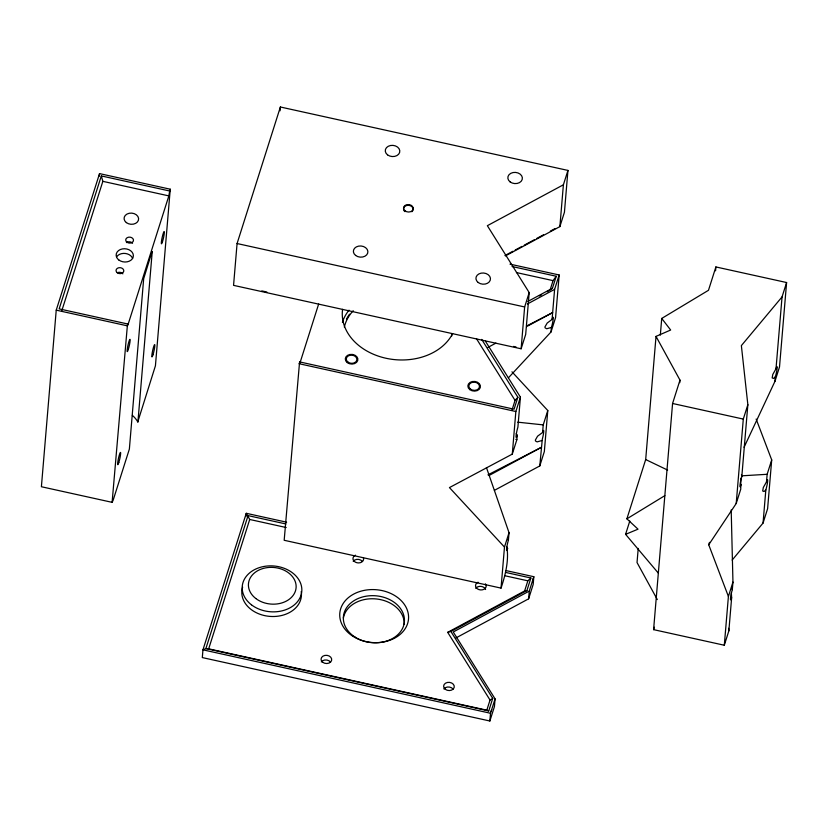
<?xml version="1.0" encoding="UTF-8"?>
<svg xmlns="http://www.w3.org/2000/svg" width="828" height="828" viewBox="0 0 828 828"><rect width="100%" height="100%" fill="white"/><g stroke="black" fill="none" stroke-linecap="round" stroke-linejoin="round"><path stroke-width="1.24" d="M132.356 415.356A30.357 23.319 4.8 0 1 137.779 421.897L155.426 365.8L170.247 189.208L99.536 173.611L56.232 310.148L41.4 486.74L112.111 502.337L113.125 500.288L129.365 449.076L143.679 278.684L152.083 251.505M99.319 176.188L99.536 173.611M112.111 502.337L127.512 323.945L59.161 308.875L101.326 175.929L169.678 190.999L170.247 189.208M137.903 422.156L152.217 251.753M237.077 243.535L233.558 285.36L521.122 348.785L525.687 334.409L529.195 292.584L487.361 225.692L563.392 184.789L567.946 170.423L280.381 106.998L237.077 243.535L524.641 306.96L521.122 348.785M245.988 516.61L246.268 513.298L286.623 522.199M280.061 110.797L280.381 106.998M481.71 339.408L517.862 397.233L514.074 409.198L299.581 361.898L284.18 540.28L501.033 588.108C505.38 575.263 509.168 559.914 506.757 546.687M490.518 713.26L202.953 649.835L205.882 648.562L208.677 648.831L249.714 519.477L246.268 513.298L202.953 649.835L202.311 657.577L489.865 721.002L490.518 713.26L495.082 698.884L453.247 631.992L529.268 591.088L533.832 576.712L506.084 570.595M501.033 588.108L504.48 547.06L509.034 532.704L486.45 467.551M504.48 547.06L449.449 487.589L512.284 454.117L515.854 411.516L520.419 397.15L485.446 341.219M491.656 709.658L491.087 711.459M495.082 698.884L494.43 706.626L489.865 721.002M507.719 548.333A6.313 0.693 -77.6 0 1 506.57 548.974A6.313 0.693 -77.6 0 1 508.392 540.27L509.034 532.704M512.284 454.117L516.838 439.74L517.221 435.249L516.237 433.603M520.419 397.15L517.893 427.196A6.313 0.693 -77.6 0 0 516.072 435.901A6.313 0.693 -77.6 0 0 517.221 435.249M456 637.902L528.616 598.83L529.268 591.088M494.388 490.362L539.784 465.936L542.288 439.264A6.313 0.693 -77.6 0 0 543.706 431.916A6.313 0.693 -77.6 0 0 542.94 431.481L542.588 432.495L537.579 436.19L535.354 440.061L535.499 440.993L537.103 441.893L541.916 440.527M542.588 432.495L543.23 424.888L547.784 410.522L511.973 371.813M508.351 377.878L551.034 331.945L551.407 327.453A6.313 0.693 -77.6 0 0 553.228 318.759A6.313 0.693 -77.6 0 0 552.079 319.401L547.184 323.055L544.948 326.925L545.093 327.857L546.708 328.757L551.407 327.453M552.079 319.401L554.605 289.355L559.169 274.979L509.996 264.132M505.411 255.914L559.873 226.613L563.392 184.789M532.694 580.304L532.559 581.856L533.263 578.513M533.832 576.712L533.18 584.465L528.616 598.83M547.784 410.522L544.338 451.57L539.784 465.936M559.169 274.979L555.588 317.579L551.034 331.945M567.946 170.423L564.437 212.247L559.873 226.613M638.222 548.405L637.032 562.554L657.308 599.555M658.332 573.1L625.585 534.329L638.015 529.175L626.879 518.835L645.685 459.55L656.024 336.396L670.659 330.02L661.727 318.438L708.478 290.297L715.889 266.947L786.6 282.534L779.51 366.959L774.956 381.335L744.061 447.306M660.33 335.112L661.727 318.438M731.341 592.91L731.641 597.712L728.857 630.864L724.303 645.24L653.592 629.642L672.574 403.484L679.985 380.124L656.024 336.396M679.767 382.691L679.985 380.124M715.568 270.787L715.889 266.947M724.303 645.24L728.402 596.439L732.956 582.074L731.196 509.976M728.402 596.439L708.727 544.772L736.206 503.496L743.296 419.082L747.85 404.706L741.37 345.607L782.046 296.91L786.6 282.534M731.641 597.712A6.313 0.693 -77.6 0 1 730.503 598.365A6.313 0.693 -77.6 0 1 732.314 589.66L732.956 582.074M740.822 478.191L740.76 489.131L736.206 503.496M741.143 484.639A6.313 0.693 -77.6 0 1 739.994 485.28A6.313 0.693 -77.6 0 1 741.816 476.586L747.85 404.706M732.149 560.08L763.054 523.068L765.828 489.948A6.313 0.693 -77.6 0 0 767.649 481.244A6.313 0.693 -77.6 0 0 766.521 481.834L763.312 487.506L762.691 490.994L764.109 491.501L765.828 489.948M766.5 481.896L767.142 474.299L771.706 459.902L756.15 419.051M774.956 381.335L775.329 376.844A6.313 0.693 -77.6 0 0 777.15 368.139A6.313 0.693 -77.6 0 0 776.002 368.791L772.783 374.453L772.172 377.93L773.611 378.417L775.329 376.844M776.002 368.791L782.046 296.91M771.706 459.902L767.608 508.702L763.054 523.068M127.512 323.945L127.822 325.249L168.85 195.894L169.678 190.999M61.821 310.697L102.848 181.342L101.326 175.929M318.645 304.062L299.891 363.202L299.581 361.898M524.641 306.96L529.195 292.584M512.025 409.984L515.057 400.41L517.862 397.233M556.24 276.252L553.052 280.63L550.02 290.204L552.442 288.227L556.24 276.252L512.077 266.512M208.677 648.831L486.812 710.176L490.031 700.043L492.722 698.366L450.887 631.474L447.689 632.344L490.031 700.043M447.689 632.344L524.631 590.944L527.85 580.821L530.903 577.996L505.649 572.427M285.939 523.969L248.058 515.616L205.882 648.562L488.737 710.941L492.722 698.366M450.887 631.474L526.908 590.571L530.903 577.996M625.585 534.329L629.797 521.019M653.592 629.642L654.368 627.189M708.727 544.772L709.503 542.34M626.879 518.835L664.843 495.651M504.976 255.531L512.915 251.257M515.192 250.035L521.992 246.382M524.269 245.16L534.474 239.665M536.751 238.443L543.551 234.779M550.361 231.115L554.905 228.673M527.819 301.475L552.442 288.227M539.359 295.938L541.615 294.727M547.101 291.777L549.047 290.721M527.374 304L554.605 289.355M487.982 347.387L495.92 343.113M526.556 326.625L552.659 312.591L527.664 325.466M489.141 475.438L541.336 447.348L487.951 474.858M524.631 590.944L526.908 590.571M741.577 475.831L767.142 474.299M517.707 422.166L543.23 424.888M102.848 181.342L168.85 195.894M516.434 272.557L553.052 280.63M261.814 290.907L266.844 292.015M513.515 346.414L516.03 346.973M672.574 403.484L743.296 419.082M56.232 310.148L126.943 325.746M299.011 363.699L515.854 411.516M249.714 519.477L286.209 527.529M505.194 575.822L527.85 580.821M515.813 439.337L516.838 439.74M486.812 710.176L488.737 710.941M645.685 459.55L667.627 470.076M507.988 539.701L508.392 540.27M476.462 338.693L515.057 400.41M741.484 474.558L741.816 476.586M732.159 588.47L732.314 589.66M728.578 628.297L728.857 630.864M403.495 208.977A4.854 3.736 4.8 0 1 410.088 205.623A4.854 3.736 4.8 0 1 411.847 211.751M404.995 211.647A4.854 3.736 4.8 0 1 403.681 209.95M301.206 591.565A29.87 22.946 4.8 0 1 270.011 616.405A29.87 22.946 4.8 0 1 242.635 587.114M343.372 618.019A30.595 23.505 4.8 0 1 376.378 598.965A30.595 23.505 4.8 0 1 404.167 624.333M443.87 688.958A5.341 4.109 4.8 0 1 453.113 689.103M321.305 661.934A5.341 4.109 4.8 0 1 330.538 662.069M353.214 561.322A5.341 4.109 4.8 0 1 362.457 561.467M475.779 588.356A5.341 4.109 4.8 0 1 481.037 586.41A5.341 4.109 4.8 0 1 485.591 589.495M363.409 557.813A5.341 4.109 4.8 0 1 360.242 562.698A5.341 4.109 4.8 0 1 353.515 560.463A5.341 4.109 4.8 0 1 355.512 555.195M485.415 583.843A5.341 4.109 4.8 0 1 483.635 589.433A5.341 4.109 4.8 0 1 476.307 587.818A5.341 4.109 4.8 0 1 478.077 582.229M116.82 256.587A8.622 6.624 4.8 0 1 125.287 253.461A8.622 6.624 4.8 0 1 132.635 258.429M117.504 272.671A3.881 2.981 4.8 0 1 122.844 273.851M126.405 242.594A3.881 2.981 4.8 0 1 132.532 243.308M346.508 319.111A54.917 42.197 4.8 0 1 349.519 314.205M452.637 333.591A57.184 43.936 4.8 0 1 385.941 358.245A57.184 43.936 4.8 0 1 342.585 309.32M344.334 327.112A54.213 41.648 4.8 0 1 353.235 310.717M451.591 334.17A54.213 41.648 4.8 0 1 451.746 335.992M342.409 322.309A57.07 43.843 4.8 0 1 349.002 310.179M405.058 210.871A4.854 3.736 4.8 0 0 413.12 209.318A4.854 3.736 4.8 0 0 407.034 204.651A4.854 3.736 4.8 0 0 405.058 210.871M478.18 282.483A7.286 5.599 4.8 0 0 490.269 280.154A7.286 5.599 4.8 0 0 481.14 273.147A7.286 5.599 4.8 0 0 478.18 282.483M355.616 255.448A7.286 5.599 4.8 0 0 367.694 253.13A7.286 5.599 4.8 0 0 358.576 246.123A7.286 5.599 4.8 0 0 355.616 255.448M510.089 181.881A7.286 5.599 4.8 0 0 522.178 179.552A7.286 5.599 4.8 0 0 513.049 172.545A7.286 5.599 4.8 0 0 510.089 181.881M387.525 154.846A7.286 5.599 4.8 0 0 399.613 152.518A7.286 5.599 4.8 0 0 390.485 145.511A7.286 5.599 4.8 0 0 387.525 154.846M255.821 598.52A23.898 18.361 4.8 0 0 295.472 590.881A23.898 18.361 4.8 0 0 265.529 567.894A23.898 18.361 4.8 0 0 255.821 598.52M251.443 604.802A29.87 22.946 4.8 0 0 301.009 595.26A29.87 22.946 4.8 0 0 263.583 566.528A29.87 22.946 4.8 0 0 251.443 604.802M352.976 636.318A34.486 26.496 4.8 0 0 408.256 620.969A34.486 26.496 4.8 0 0 361.236 591.088A34.486 26.496 4.8 0 0 352.976 636.318M355.098 637.136A30.595 23.505 4.8 0 0 404.157 623.525A30.595 23.505 4.8 0 0 362.436 597.009A30.595 23.505 4.8 0 0 355.098 637.136M445.267 689.289A5.341 4.109 4.8 0 0 454.137 687.582A5.341 4.109 4.8 0 0 447.441 682.448A5.341 4.109 4.8 0 0 445.267 689.289M322.703 662.265A5.341 4.109 4.8 0 0 331.562 660.558A5.341 4.109 4.8 0 0 324.876 655.414A5.341 4.109 4.8 0 0 322.703 662.265M118.828 259.982A8.622 6.624 4.8 0 0 133.132 257.218A8.622 6.624 4.8 0 0 122.337 248.928A8.622 6.624 4.8 0 0 118.828 259.982M117.245 272.722A3.881 2.981 4.8 0 0 123.693 271.481A3.881 2.981 4.8 0 0 118.828 267.744A3.881 2.981 4.8 0 0 117.245 272.722M126.932 242.18A3.881 2.981 4.8 0 0 133.38 240.938A3.881 2.981 4.8 0 0 128.516 237.201A3.881 2.981 4.8 0 0 126.932 242.18M128.299 349.478A6.313 0.693 -77.6 0 0 130.089 339.397A6.313 0.693 -77.6 0 0 127.522 347.481A6.313 0.693 -77.6 0 0 128.299 349.478M118.808 462.562A6.313 0.693 -77.6 0 0 120.598 452.471A6.313 0.693 -77.6 0 0 118.031 460.565A6.313 0.693 -77.6 0 0 118.808 462.562M152.994 354.767A6.313 0.693 -77.6 0 0 154.784 344.676A6.313 0.693 -77.6 0 0 152.217 352.769A6.313 0.693 -77.6 0 0 152.994 354.767M162.495 241.683A6.313 0.693 -77.6 0 0 164.286 231.602A6.313 0.693 -77.6 0 0 161.719 239.685A6.313 0.693 -77.6 0 0 162.495 241.683M126.332 222.587A7.286 5.599 4.8 0 0 138.421 220.258A7.286 5.599 4.8 0 0 129.303 213.251A7.286 5.599 4.8 0 0 126.332 222.587M469.807 389.626A6.313 4.854 4.8 0 0 480.281 387.607A6.313 4.854 4.8 0 0 472.374 381.532A6.313 4.854 4.8 0 0 469.807 389.626M347.242 362.592A6.313 4.854 4.8 0 0 357.717 360.573A6.313 4.854 4.8 0 0 349.809 354.498A6.313 4.854 4.8 0 0 347.242 362.592M347.905 362.074A5.341 4.109 4.8 0 0 356.775 360.366A5.341 4.109 4.8 0 0 350.078 355.233A5.341 4.109 4.8 0 0 347.905 362.074M470.48 389.108A5.341 4.109 4.8 0 0 479.34 387.4A5.341 4.109 4.8 0 0 472.643 382.257A5.341 4.109 4.8 0 0 470.48 389.108"/></g></svg>
